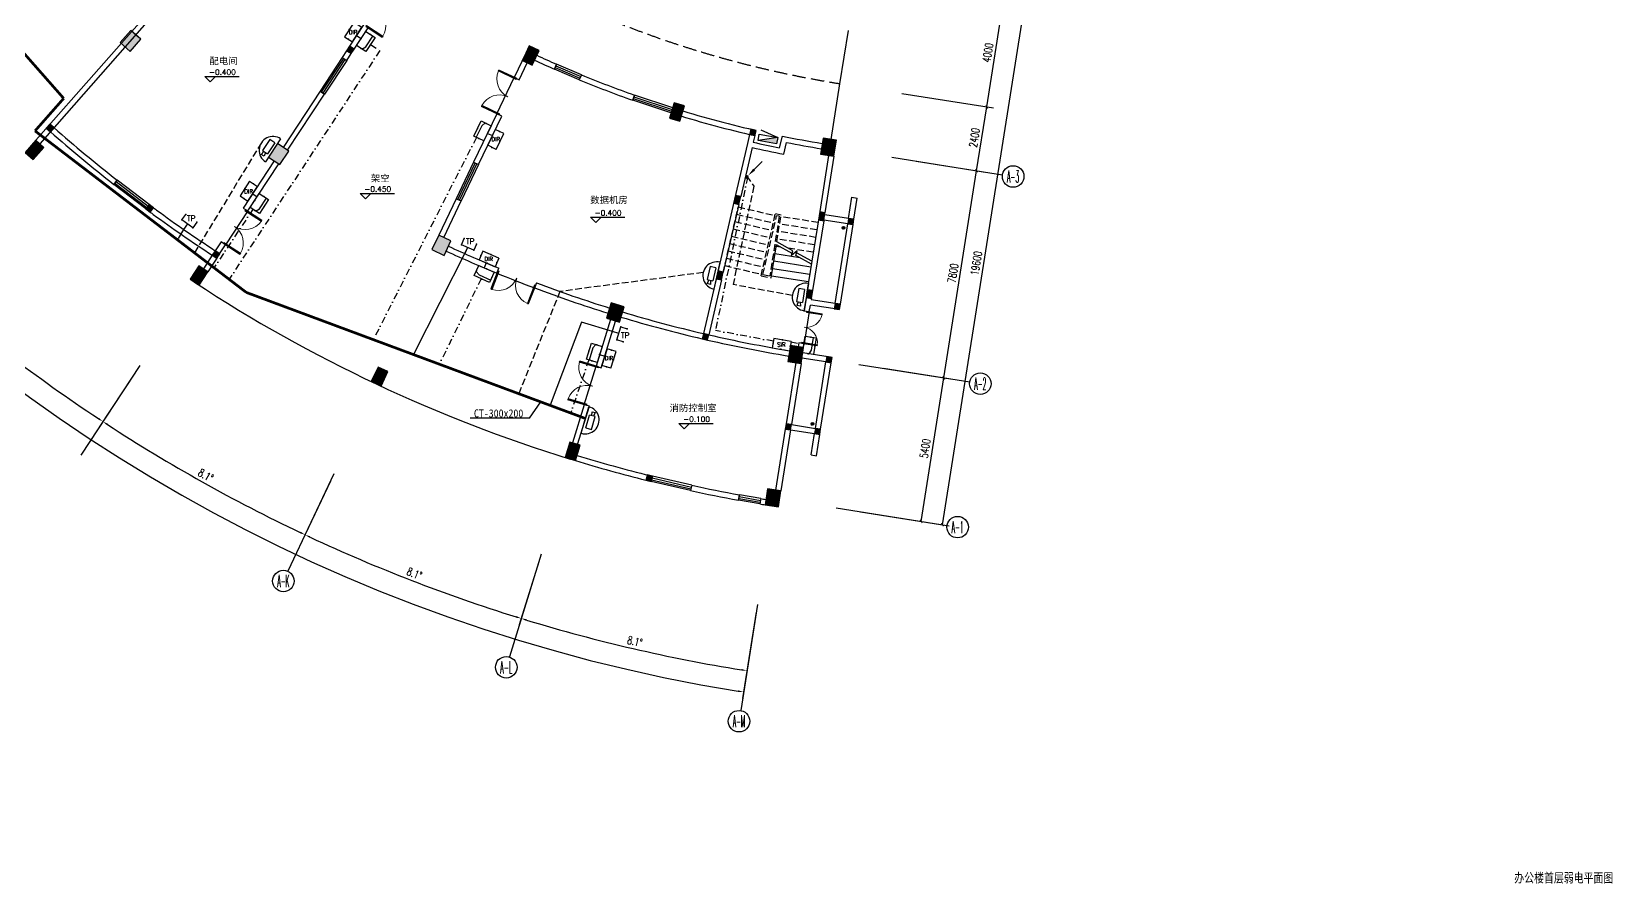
# Model space of a CAD drawing. Extents: x 13680 to 1640314, y -473492 to 65390.
# Drawn here: x 1211520 to 1269838, y -362751 to -331062 of the extents above; entities that cross this region are included whole.
import ezdxf
from ezdxf.enums import TextEntityAlignment as Align

# ---------------------------------------------------------------- set-up
doc = ezdxf.new("R2010")
doc.units = 0
doc.header["$LTSCALE"] = 1000
doc.header["$MEASUREMENT"] = 0
doc.linetypes.add('DASH', pattern=[0.35, 0.25, -0.1])
doc.linetypes.add('DASHDOT', pattern=[1, 0.5, -0.25, 0, -0.25])
for name, color, linetype in [('0-桥架', 120, 'Continuous'), ('0-电气文字', 6, 'Continuous'), ('AXIS', 1, 'Continuous'), ('AXIS_TEXT', 7, 'Continuous'), ('COLUMN', 255, 'Continuous'), ('door', 2, 'Continuous'), ('EQUIP-通讯', 6, 'Continuous'), ('LWIRE', 4, 'Continuous'), ('PUB_HATCH', 8, 'Continuous'), ('PUB_TEXT', 7, 'Continuous'), ('S-提资20140812', 6, 'Continuous'), ('S-消防器材提资', 2, 'Continuous'), ('STAIR', 2, 'Continuous'), ('STAIR-H', 2, 'Continuous'), ('TEL_TEXT', 7, 'Continuous'), ('WALL', 255, 'Continuous'), ('WINDOW', 2, 'Continuous'), ('WIRE-照明', 120, 'Continuous'), ('安保设备SA', 241, 'Continuous'), ('室外建筑', 8, 'Continuous'), ('洁具', 5, 'Continuous')]:
    doc.layers.add(name, color=color, linetype=linetype)
doc.layers.add('04071 FF-TXT', color=3, linetype='Continuous', lineweight=25)
doc.styles.add('-宋体', font='', dxfattribs={"width": 1.3})
doc.styles.add('_HZTXT', font='txt.shx', dxfattribs={"width": 0.8, "bigfont": 'HZTXT.shx'})
doc.styles.add('_TCH_AXIS', font='COMPLEX', dxfattribs={"bigfont": 'GBCBIG'})
doc.styles.add('_TCH_DIM_T3', font='SIMPLEX', dxfattribs={"width": 0.705882, "bigfont": 'GBCBIG'})
doc.styles.add('_TEL_DIM', font='SIMPLEX', dxfattribs={"width": 0.8, "height": 3.5, "bigfont": 'HZTXT'})
doc.styles.add('IN-C', font='')
doc.styles.add('IN-E', font='simplex.shx')
doc.styles.get("Standard").update_dxf_attribs({"font": 'haiwenrs.shx', "bigfont": 'hztxt.shx'})
doc.styles.get('-宋体').set_extended_font_data('NSimSun')
doc.styles.get('IN-C').set_extended_font_data('SimSun')
doc.dimstyles.new('_TCH_ARCH&&100', dxfattribs={"dimtxt": 297.5, "dimasz": 100, "dimexe": 250, "dimexo": 300, "dimgap": 126.25, "dimtad": 1, "dimdec": 0, "dimzin": 0, "dimdsep": 46, "dimtxsty": '_TCH_DIM_T3', "dimblk": 'ARCHTICK', "dimcen": 0.09, "dimclrt": 7, "dimazin": 2, "dimtfac": 1, "dimtdec": 0, "dimtix": 1, "dimtmove": 2, "dimatfit": 3, "dimfxl": 1, "dimtolj": 1, "dimtzin": 0, "dimarcsym": 0})
doc.dimstyles.new('_TCH_ARROW&&100', dxfattribs={"dimtxt": 297.5, "dimasz": 200, "dimexe": 250, "dimexo": 300, "dimgap": 126.25, "dimtad": 1, "dimdec": 0, "dimzin": 0, "dimdsep": 46, "dimtxsty": '_TCH_DIM_T3', "dimcen": 0.09, "dimclrt": 7, "dimazin": 2, "dimtfac": 1, "dimtdec": 0, "dimtix": 1, "dimtmove": 2, "dimatfit": 3, "dimfxl": 1, "dimtolj": 1, "dimtzin": 0, "dimarcsym": 0})

# ---------------------------------------------------------------- blocks, each defined once
blk = doc.blocks.new('xfx-gz')
at = {"layer": 'S-消防器材提资'}
blk.add_hatch(color=8, dxfattribs=at).paths.add_polyline_path([(0, 240), (0, 0), (700, 0)])
at = {"layer": 'S-消防器材提资', "color": 8}
for p, q in [((678, 408), (0, 240)), ((0, 240), (700, 0))]:
    blk.add_line(p, q, dxfattribs=at)
blk.add_lwpolyline([(700, 0), (700, 240), (0, 240), (0, 0)], close=True, dxfattribs=at)
blk = doc.blocks.new('*D178')
at = {"layer": 'AXIS', "color": 0, "lineweight": -2, "transparency": 16777216}
for p, q in [((1200377, -329521), (1198406, -330977)), ((1205771, -335837), (1204025, -337555))]:
    blk.add_line(p, q, dxfattribs=at)
blk.add_arc((1247674, -294587), 61000, 216.63807, 224.36216, dxfattribs=at)
at = {"layer": 'AXIS', "color": 0, "transparency": 16777216}
for points in [[(1198700, -331009), (1198753, -330969), (1198608, -330828)], [(1204087, -337214), (1204040, -337261), (1204203, -337380)]]:
    blk.add_solid(points, dxfattribs=at)
at = {"layer": 'Defpoints', "color": 0, "transparency": 16777216}
for p in [(1247674, -294587), (1200618, -329343), (1200369, -333099), (1205985, -335626)]:
    blk.add_point(p, dxfattribs=at)
at = {"layer": 'AXIS', "color": 7, "transparency": 16777216, "insert": (1201499, -334024), "char_height": 297.5, "attachment_point": 5, "rotation": 310.50011, "style": '_TCH_DIM_T3'}
blk.add_mtext('\\A1;8.1°', dxfattribs=at)
blk = doc.blocks.new('*D179')
at = {"layer": 'AXIS', "color": 0, "lineweight": -2, "transparency": 16777216}
for p, q in [((1205771, -335837), (1204025, -337555)), ((1208789, -338693), (1207169, -340531))]:
    blk.add_line(p, q, dxfattribs=at)
blk.add_arc((1247674, -294587), 61000, 224.73787, 228.41214, dxfattribs=at)
at = {"layer": 'AXIS', "color": 0, "transparency": 16777216}
for points in [[(1204320, -337546), (1204368, -337499), (1204203, -337380)], [(1207207, -340186), (1207162, -340236), (1207334, -340343)]]:
    blk.add_solid(points, dxfattribs=at)
at = {"layer": 'Defpoints', "color": 0, "transparency": 16777216}
for p in [(1247674, -294587), (1205985, -335626), (1205224, -338392), (1208988, -338468)]:
    blk.add_point(p, dxfattribs=at)
at = {"layer": 'AXIS', "color": 7, "transparency": 16777216, "insert": (1205932, -338690), "char_height": 297.5, "attachment_point": 5, "rotation": 316.57501, "style": '_TCH_DIM_T3'}
blk.add_mtext('\\A1;4.05°', dxfattribs=at)
blk = doc.blocks.new('*D180')
at = {"layer": 'AXIS', "color": 0, "lineweight": -2, "transparency": 16777216}
for p, q in [((1208789, -338693), (1207169, -340531)), ((1215392, -343732), (1214047, -345780))]:
    blk.add_line(p, q, dxfattribs=at)
blk.add_arc((1247674, -294587), 61000, 228.78786, 236.51214, dxfattribs=at)
at = {"layer": 'AXIS', "color": 0, "transparency": 16777216}
for points in [[(1207463, -340500), (1207507, -340450), (1207334, -340343)], [(1214035, -345433), (1213999, -345489), (1214184, -345571)]]:
    blk.add_solid(points, dxfattribs=at)
at = {"layer": 'Defpoints', "color": 0, "transparency": 16777216}
for p in [(1247674, -294587), (1208988, -338468), (1209535, -342193), (1215556, -343481)]:
    blk.add_point(p, dxfattribs=at)
at = {"layer": 'AXIS', "color": 7, "transparency": 16777216, "insert": (1210834, -342860), "char_height": 297.5, "attachment_point": 5, "rotation": 322.65, "style": '_TCH_DIM_T3'}
blk.add_mtext('\\A1;8.1°', dxfattribs=at)
blk = doc.blocks.new('*D181')
at = {"layer": 'AXIS', "color": 0, "lineweight": -2, "transparency": 16777216}
for p, q in [((1215392, -343732), (1214047, -345780)), ((1222639, -347790), (1221595, -350007))]:
    blk.add_line(p, q, dxfattribs=at)
blk.add_arc((1247674, -294587), 61000, 236.88786, 244.61214, dxfattribs=at)
at = {"layer": 'AXIS', "color": 0, "transparency": 16777216}
for points in [[(1214333, -345708), (1214370, -345652), (1214184, -345571)], [(1221535, -349665), (1221507, -349726), (1221702, -349781)]]:
    blk.add_solid(points, dxfattribs=at)
at = {"layer": 'Defpoints', "color": 0, "transparency": 16777216}
for p in [(1247674, -294587), (1215556, -343481), (1216623, -347092), (1222766, -347519)]:
    blk.add_point(p, dxfattribs=at)
at = {"layer": 'AXIS', "color": 7, "transparency": 16777216, "insert": (1218003, -347569), "char_height": 297.5, "attachment_point": 5, "rotation": 330.75, "style": '_TCH_DIM_T3'}
blk.add_mtext('\\A1;8.1°', dxfattribs=at)
blk = doc.blocks.new('*D182')
at = {"layer": 'AXIS', "color": 0, "lineweight": -2, "transparency": 16777216}
for p, q in [((1222639, -347790), (1221595, -350007)), ((1230385, -350787), (1229664, -353129))]:
    blk.add_line(p, q, dxfattribs=at)
blk.add_arc((1247674, -294587), 61000, 244.98786, 252.71214, dxfattribs=at)
at = {"layer": 'AXIS', "color": 0, "transparency": 16777216}
for points in [[(1221869, -349896), (1221897, -349836), (1221702, -349781)], [(1229557, -352799), (1229537, -352863), (1229738, -352890)]]:
    blk.add_solid(points, dxfattribs=at)
at = {"layer": 'Defpoints', "color": 0, "transparency": 16777216}
for p in [(1247674, -294587), (1222766, -347519), (1224331, -350943), (1230473, -350500)]:
    blk.add_point(p, dxfattribs=at)
at = {"layer": 'AXIS', "color": 7, "transparency": 16777216, "insert": (1225764, -351221), "char_height": 297.5, "attachment_point": 5, "rotation": 338.85, "style": '_TCH_DIM_T3'}
blk.add_mtext('\\A1;8.1°', dxfattribs=at)
blk = doc.blocks.new('*D183')
at = {"layer": 'AXIS', "color": 0, "lineweight": -2, "transparency": 16777216}
for p, q in [((1230385, -350787), (1229664, -353129)), ((1238476, -352663), (1238093, -355082))]:
    blk.add_line(p, q, dxfattribs=at)
blk.add_arc((1247674, -294587), 61000, 253.08786, 260.81203, dxfattribs=at)
at = {"layer": 'AXIS', "color": 0, "transparency": 16777216}
for points in [[(1229919, -352980), (1229939, -352917), (1229738, -352890)], [(1237939, -354771), (1237929, -354837), (1238132, -354836)]]:
    blk.add_solid(points, dxfattribs=at)
at = {"layer": 'Defpoints', "color": 0, "transparency": 16777216}
for p in [(1247674, -294587), (1230473, -350500), (1238523, -352366), (1232504, -353670)]:
    blk.add_point(p, dxfattribs=at)
at = {"layer": 'AXIS', "color": 7, "transparency": 16777216, "insert": (1233962, -353743), "char_height": 297.5, "attachment_point": 5, "rotation": 346.94994, "style": '_TCH_DIM_T3'}
blk.add_mtext('\\A1;8.1°', dxfattribs=at)
blk = doc.blocks.new('*D184')
at = {"layer": 'AXIS', "color": 0, "lineweight": -2, "transparency": 16777216}
for p, q in [((1188874, -294587), (1185624, -294587)), ((1238476, -352663), (1237967, -355873))]:
    blk.add_line(p, q, dxfattribs=at)
blk.add_arc((1247674, -294587), 61800, 180.18542, 260.81446, dxfattribs=at)
at = {"layer": 'AXIS', "color": 0, "transparency": 16777216}
for points in [[(1185841, -294787), (1185908, -294786), (1185874, -294587)], [(1237814, -355561), (1237804, -355627), (1238007, -355626)]]:
    blk.add_solid(points, dxfattribs=at)
at = {"layer": 'Defpoints', "color": 0, "transparency": 16777216}
for p in [(1189174, -294587), (1247674, -294587), (1192610, -322643), (1238523, -352366)]:
    blk.add_point(p, dxfattribs=at)
at = {"layer": 'AXIS', "color": 7, "transparency": 16777216, "insert": (1200890, -334544), "char_height": 297.5, "attachment_point": 5, "rotation": 310.49994, "style": '_TCH_DIM_T3'}
blk.add_mtext('\\A1;81°', dxfattribs=at)
blk = doc.blocks.new('_ArchTick')
at = {"color": 0, "linetype": 'ByBlock', "const_width": 0.4}
blk.add_lwpolyline([(-0.5, -0.5), (0.5, 0.5)], dxfattribs=at)
blk = doc.blocks.new('*D185')
at = {"layer": 'AXIS', "color": 0, "lineweight": -2, "transparency": 16777216}
for p, q in [((1242292, -343446), (1245699, -343986)), ((1244608, -349280), (1245452, -343947)), ((1241447, -348780), (1244854, -349319))]:
    blk.add_line(p, q, dxfattribs=at)
at = {"layer": 'Defpoints', "color": 0, "transparency": 16777216}
for p in [(1241995, -343399), (1245452, -343947), (1241151, -348733)]:
    blk.add_point(p, dxfattribs=at)
at = {"layer": 'AXIS', "color": 0, "lineweight": -2, "transparency": 16777216, "xscale": 100, "yscale": 100, "zscale": 100}
for p, rotation in [((1245452, -343947), 80.99988415222948), ((1244608, -349280), 260.9998841522295)]:
    blk.add_blockref('_ArchTick', p, dxfattribs=dict(at, rotation=rotation))
at = {"layer": 'AXIS', "color": 7, "transparency": 16777216, "insert": (1244758, -346570), "char_height": 297.5, "attachment_point": 5, "rotation": 80.99988, "style": '_TCH_DIM_T3'}
blk.add_mtext('\\A1;5400', dxfattribs=at)
blk = doc.blocks.new('*D186')
at = {"layer": 'AXIS', "color": 0, "lineweight": -2, "transparency": 16777216}
for p, q in [((1243512, -335742), (1246919, -336282)), ((1245452, -343947), (1246672, -336243)), ((1242292, -343446), (1245699, -343986))]:
    blk.add_line(p, q, dxfattribs=at)
at = {"layer": 'Defpoints', "color": 0, "transparency": 16777216}
for p in [(1243216, -335695), (1246672, -336243), (1241995, -343399)]:
    blk.add_point(p, dxfattribs=at)
at = {"layer": 'AXIS', "color": 0, "lineweight": -2, "transparency": 16777216, "xscale": 100, "yscale": 100, "zscale": 100}
for p, rotation in [((1246672, -336243), 80.99988415222568), ((1245452, -343947), 260.9998841522257)]:
    blk.add_blockref('_ArchTick', p, dxfattribs=dict(at, rotation=rotation))
at = {"layer": 'AXIS', "color": 7, "transparency": 16777216, "insert": (1245791, -340052), "char_height": 297.5, "attachment_point": 5, "rotation": 80.99988, "style": '_TCH_DIM_T3'}
blk.add_mtext('\\A1;7800', dxfattribs=at)
blk = doc.blocks.new('*D187')
at = {"layer": 'AXIS', "color": 0, "lineweight": -2, "transparency": 16777216}
for p, q in [((1243887, -333372), (1247295, -333911)), ((1246672, -336243), (1247048, -333872)), ((1243512, -335742), (1246919, -336282))]:
    blk.add_line(p, q, dxfattribs=at)
at = {"layer": 'Defpoints', "color": 0, "transparency": 16777216}
for p in [(1243591, -333325), (1247048, -333872), (1243216, -335695)]:
    blk.add_point(p, dxfattribs=at)
at = {"layer": 'AXIS', "color": 0, "lineweight": -2, "transparency": 16777216, "xscale": 100, "yscale": 100, "zscale": 100}
for p, rotation in [((1247048, -333872), 80.99988415223231), ((1246672, -336243), 260.9998841522323)]:
    blk.add_blockref('_ArchTick', p, dxfattribs=dict(at, rotation=rotation))
at = {"layer": 'AXIS', "color": 7, "transparency": 16777216, "insert": (1246589, -335014), "char_height": 297.5, "attachment_point": 5, "rotation": 80.99988, "style": '_TCH_DIM_T3'}
blk.add_mtext('\\A1;2400', dxfattribs=at)
blk = doc.blocks.new('*D188')
at = {"layer": 'AXIS', "color": 0, "lineweight": -2, "transparency": 16777216}
for p, q in [((1244513, -329421), (1247921, -329961)), ((1247048, -333872), (1247674, -329921)), ((1243887, -333372), (1247295, -333911))]:
    blk.add_line(p, q, dxfattribs=at)
at = {"layer": 'Defpoints', "color": 0, "transparency": 16777216}
for p in [(1244217, -329374), (1247674, -329921), (1243591, -333325)]:
    blk.add_point(p, dxfattribs=at)
at = {"layer": 'AXIS', "color": 0, "lineweight": -2, "transparency": 16777216, "xscale": 100, "yscale": 100, "zscale": 100}
for p, rotation in [((1247674, -329921), 80.99988415222425), ((1247048, -333872), 260.9998841522242)]:
    blk.add_blockref('_ArchTick', p, dxfattribs=dict(at, rotation=rotation))
at = {"layer": 'AXIS', "color": 7, "transparency": 16777216, "insert": (1247089, -331854), "char_height": 297.5, "attachment_point": 5, "rotation": 80.99988, "style": '_TCH_DIM_T3'}
blk.add_mtext('\\A1;4000', dxfattribs=at)
blk = doc.blocks.new('*D189')
at = {"layer": 'AXIS', "color": 0, "lineweight": -2, "transparency": 16777216}
for p, q in [((1244513, -329421), (1248711, -330086)), ((1245398, -349405), (1248464, -330047)), ((1241447, -348780), (1245645, -349444))]:
    blk.add_line(p, q, dxfattribs=at)
at = {"layer": 'Defpoints', "color": 0, "transparency": 16777216}
for p in [(1244217, -329374), (1248464, -330047), (1241151, -348733)]:
    blk.add_point(p, dxfattribs=at)
at = {"layer": 'AXIS', "color": 0, "lineweight": -2, "transparency": 16777216, "xscale": 100, "yscale": 100, "zscale": 100}
for p, rotation in [((1248464, -330047), 80.9998841522272), ((1245398, -349405), 260.9998841522272)]:
    blk.add_blockref('_ArchTick', p, dxfattribs=dict(at, rotation=rotation))
at = {"layer": 'AXIS', "color": 7, "transparency": 16777216, "insert": (1246659, -339683), "char_height": 297.5, "attachment_point": 5, "rotation": 80.99988, "style": '_TCH_DIM_T3'}
blk.add_mtext('\\A1;19600', dxfattribs=at)
blk = doc.blocks.new('$TCHSYS$WIN2D')
for p, q in [((-0.5, 0.5), (0.5, 0.5)), ((-0.5, 0.5), (-0.5, -0.5)), ((0.5, 0.5), (0.5, -0.5)), ((0.5, 0.167), (-0.5, 0.167)), ((0.5, -0.167), (-0.5, -0.167)), ((-0.5, -0.5), (0.5, -0.5))]:
    blk.add_line(p, q)
blk = doc.blocks.new('$DorLib2D$00000002')
for p, q in [((-0.5, 0), (-0.5, 0.4875)), ((-0.475, 0.4875), (-0.5, 0.4875)), ((-0.475, 0), (-0.475, 0.4875)), ((0.475, 0), (0.475, 0.4875)), ((0.475, 0.4875), (0.5, 0.4875)), ((0.5, 0), (0.5, 0.4875)), ((-0.5, 0), (-0.475, 0)), ((0.5, 0), (0.475, 0))]:
    blk.add_line(p, q)
at = {"lineweight": 13}
for centre, start, end in [((-0.4875, 0), 0, 88.53072), ((0.4875, 0), 91.46928, 180)]:
    blk.add_arc(centre, 0.4875, start, end, dxfattribs=at)
blk = doc.blocks.new('_FZH')
blk.add_lwpolyline([(-0.5, -0.5), (0.5, -0.5), (0.5, 0.5), (-0.5, 0.5)], close=True)
at = {"layer": 'PUB_HATCH'}
blk.add_solid([(-0.5, -0.5), (0.5, -0.5), (-0.5, 0.5), (0.5, 0.5)], dxfattribs=at)
blk = doc.blocks.new('bg')
blk.add_lwpolyline([(2, 2), (0, 0), (-2, 2), (10.82, 2)])
at = {"color": 7, "style": 'IN-E'}
blk.add_attdef('LEVEL', (2, 2.61), '', height=2, dxfattribs=at)
blk = doc.blocks.new('$equip$00001867')
for p, q in [((-0.5, 0.5), (-0.5, 1)), ((0.5, 0.5), (-0.5, 0.5)), ((0, 0.5), (0, 0)), ((0.5, 1), (0.5, 0.5))]:
    blk.add_line(p, q)
for p in [(-0.5, 1), (-0.5, 0.5), (0, 0), (0.5, 1), (0.5, 0.5)]:
    blk.add_point(p)
at = {"color": 7, "style": '_TEL_DIM'}
blk.add_attdef('$TEXT$', text='', height=0.4, dxfattribs=at).set_placement((0, 1), align=Align.MIDDLE_CENTER)
at = {"color": 7, "style": '_TEL_DIM', "flags": 1}
blk.add_attdef('A', text='', height=0.00002, dxfattribs=at).set_placement((0, 0), align=Align.MIDDLE_CENTER)
blk = doc.blocks.new('$TelecSys$00000078')
for p, q in [((0.1, 0.1), (0.1, 0.1)), ((1.15, 1.15), (0.55, 0.55)), ((-0.1, -0.1), (-0.1, -0.1))]:
    blk.add_line(p, q)
at = {"const_width": 0.142}
blk.add_lwpolyline([(-0.07, 0, 1), (0.07, 0, 1)], format="xyb", close=True, dxfattribs=at)
blk.add_solid([(0.62, 0.48), (0.48, 0.62), (0.1, 0.1)])
at = {"width": 0.8, "flags": 9}
blk.add_attdef('A', (0, 0), '', height=0.00002, dxfattribs=at)
blk = doc.blocks.new('$equip$00001889')
for p, q in [((-0.65, 0.35), (-0.65, -0.35)), ((0.65, 0.35), (-0.65, 0.35)), ((0.65, 0.35), (0.65, -0.35)), ((-0.65, -0.35), (0.65, -0.35))]:
    blk.add_line(p, q)
for p in [(-0.65, 0), (0, 0.35), (0.65, 0), (0, -0.35)]:
    blk.add_point(p)
at = {"color": 7, "style": '_TEL_DIM'}
blk.add_attdef('$TEXT$', text='', height=0.3, dxfattribs=at).set_placement((-0.02, 0), align=Align.MIDDLE_CENTER)
at = {"color": 7, "style": '_TEL_DIM', "flags": 1}
blk.add_attdef('A', text='', height=0.00002, dxfattribs=at).set_placement((0, 0), align=Align.MIDDLE_CENTER)
blk = doc.blocks.new('$equip$00001876')
at = {"color": 0, "linetype": 'Continuous'}
blk.add_lwpolyline([(-0.625, 0.415), (0.625, 0.415), (0.625, -0.415), (-0.625, -0.415)], close=True, dxfattribs=at)
blk.add_lwpolyline([(0.625, 0.075), (0.325, 0.215), (-0.625, 0.215)], dxfattribs=at)
for p in [(-0.625, 0), (0, 0.415), (0.625, 0), (0, -0.415)]:
    blk.add_point(p)
at = {"layer": 'TEL_TEXT', "style": '_TEL_DIM', "flags": 1}
blk.add_attdef('A', text='', height=0.00002, dxfattribs=at).set_placement((0, 0), align=Align.MIDDLE_CENTER)
blk = doc.blocks.new('A$C59FF3FA0')
at = {"layer": '安保设备SA'}
for p, q in [((0, 724), (1426, 724)), ((334, 575), (334, 273)), ((334, 575), (1024, 575)), ((334, 273), (1024, 273)), ((1024, 273), (1024, 575)), ((1024, 461), (1224, 500)), ((1024, 361), (1224, 322)), ((1224, 500), (1224, 322))]:
    blk.add_line(p, q, dxfattribs=at)
blk.add_ellipse((713, 713), major_axis=(-713, 11), ratio=1, start_param=0.00047, end_param=3.17192, dxfattribs=at)

msp = doc.modelspace()

# ---------------------------------------------------------------- hatches: boundary and pattern name
at = {"layer": 'PUB_HATCH'}
for points in [[(1237830.935, -337496.999), (1237898.675, -337204.747), (1237703.84, -337159.587), (1237636.1, -337451.839)], [(1240985.084, -338100.854), (1241032.014, -337804.547), (1240834.476, -337773.261), (1240787.546, -338069.567)], [(1237180.938, -340302.785), (1237248.678, -340010.533), (1237053.843, -339965.373), (1236986.103, -340257.625)], [(1240526.884, -340994.622), (1240573.814, -340698.316), (1240376.276, -340667.029), (1240329.346, -340963.336)]]:
    msp.add_hatch(color=256, dxfattribs=at).paths.add_polyline_path(points)
at = {"layer": '洁具'}
h = msp.add_hatch(dxfattribs=at)
h.set_pattern_fill('ANSI31', color=256, scale=20, style=0)
h.set_pattern_definition([(141.32544, (1342168.35, -420410.626), (19.840451, 24.787477), [])])
h.paths.add_polyline_path([(1241668.208, -338373.431, -1), (1241767.599, -338362.414, -1)])
h = msp.add_hatch(dxfattribs=at)
h.set_pattern_fill('ANSI31', color=256, scale=20, style=0)
h.set_pattern_definition([(141.32544, (1341013.663, -427701.042), (19.840451, 24.787477), [])])
h.paths.add_polyline_path([(1240513.522, -345663.847, -1), (1240612.914, -345652.829, -1)])

# ---------------------------------------------------------------- linework, layer by layer
at = {"layer": '0-桥架', "color": 120, "const_width": 100}
for points in [[(1212722.484, -333553.868), (1204868.764, -324630.589)], [(1212722.484, -333553.868), (1211656.24, -334763.285)], [(1219511.782, -340767.913), (1211656.24, -334763.285)], [(1219511.782, -340767.913), (1232128.821, -345458.094)]]:
    msp.add_lwpolyline(points, dxfattribs=at)
at = {"layer": '0-电气文字', "color": 6, "linetype": 'Continuous'}
for q in [(1230466.143, -344840.02), (1227838.753, -345448.837)]:
    msp.add_line((1230043.951, -345448.837), q, dxfattribs=at)
at = {"layer": 'AXIS'}
for p, q in [((1244423.488, -335886.478), (1247633.474, -336394.896)), ((1215556.492, -343481.279), (1213360.401, -346824.509)), ((1243203.283, -343590.444), (1246413.269, -344098.863)), ((1222766.238, -347518.931), (1221063.121, -351138.24)), ((1242358.526, -348923.965), (1245568.512, -349432.383)), ((1230472.968, -350500.44), (1229296.806, -354323.612)), ((1238522.794, -352366.298), (1237897.048, -356317.05))]:
    msp.add_line(p, q, dxfattribs=at)
for centre in [(1248028.549, -336457.471), (1246808.345, -344161.437), (1245963.587, -349494.958), (1220892.809, -351500.17), (1229179.19, -354705.929), (1237834.473, -356712.126)]:
    msp.add_circle(centre, 400, dxfattribs=at)
at = {"layer": 'door'}
for p, q in [((1228829.6, -334126.262), (1229476.956, -332773.143)), ((1219567.253, -337740.722), (1218743.72, -338994.433)), ((1240448.955, -341483.633), (1240261.234, -342668.859)), ((1232078.056, -344942.928), (1232519.117, -343509.239))]:
    msp.add_line(p, q, dxfattribs=at)
msp.add_arc((1247868.724, -293679.447), 50127.572, 247.68425592, 249.39881923, dxfattribs=at)
at = {"layer": 'STAIR', "linetype": 'DASH'}
for p, q in [((1237240.412, -340046.196), (1237809.436, -337591.28)), ((1237682.986, -338136.817), (1239046.828, -338452.942)), ((1237746.211, -337864.049), (1239110.053, -338180.173)), ((1240728.208, -338445.048), (1239345.445, -338226.037)), ((1237556.536, -338682.354), (1238920.378, -338998.478)), ((1237619.761, -338409.585), (1238983.603, -338725.71)), ((1240640.604, -338998.153), (1239257.841, -338779.142)), ((1240684.406, -338721.6), (1239301.643, -338502.589)), ((1237430.086, -339227.891), (1238793.928, -339544.015)), ((1237493.311, -338955.122), (1238857.153, -339271.247)), ((1240596.802, -339274.706), (1239667.116, -339127.456)), ((1237366.861, -339500.659), (1238730.704, -339816.784))]:
    msp.add_line(p, q, dxfattribs=at)
at = {"layer": 'STAIR'}
for p, q in [((1240099.921, -339479.497), (1239170.236, -339332.247)), ((1239375.522, -339081.271), (1239214.038, -339055.694)), ((1239809.934, -339320.082), (1239223.246, -338997.56)), ((1239834.627, -339219.542), (1239239.872, -338892.586)), ((1239790.081, -339400.916), (1239834.627, -339219.542)), ((1239992.457, -339223.743), (1239790.081, -339400.916)), ((1239949.898, -339397.024), (1239992.457, -339223.743)), ((1240527.165, -339714.366), (1239949.898, -339397.024)), ((1240543.792, -339609.392), (1239974.591, -339296.485)), ((1240465.395, -340104.363), (1239082.632, -339885.352)), ((1240509.197, -339827.811), (1239126.434, -339608.8))]:
    msp.add_line(p, q, dxfattribs=at)
msp.add_arc((1247674.327, -294586.549), 54800, 236.69999994, 252.89994913, dxfattribs=at)
at = {"layer": 'STAIR-H', "linetype": 'DASH'}
for p, q in [((1237809.436, -337591.28), (1239173.278, -337907.405)), ((1238653.962, -340147.868), (1239186.835, -337848.918)), ((1238726.448, -340100.863), (1239232.207, -337918.886)), ((1239330.318, -337938.002), (1238979.928, -340150.251)), ((1239398.639, -337890.186), (1239186.835, -337848.918)), ((1239330.318, -337938.002), (1239232.207, -337918.886)), ((1239239.872, -338892.586), (1239398.639, -337890.186)), ((1240772.01, -338168.495), (1239389.247, -337949.484)), ((1237303.637, -339773.427), (1238667.479, -340089.552)), ((1238653.962, -340147.868), (1239029.465, -340221.031)), ((1238726.448, -340100.863), (1238979.928, -340150.251))]:
    msp.add_line(p, q, dxfattribs=at)
at = {"layer": 'STAIR-H'}
for p, q in [((1239029.465, -340221.031), (1239223.246, -338997.56)), ((1240421.593, -340380.916), (1239038.83, -340161.905))]:
    msp.add_line(p, q, dxfattribs=at)
at = {"layer": 'WALL', "color": 0}
for p, q in [((1220013.731, -325658.907), (1211680.994, -335110.542)), ((1220153.19, -325780.72), (1211831.314, -335241.93)), ((1215480.433, -331260.914), (1215330.483, -331128.57)), ((1223874.188, -330818.798), (1223352.681, -331612.716)), ((1223519.842, -331722.521), (1224041.349, -330928.602)), ((1215080.534, -331708.164), (1214930.512, -331575.902)), ((1215080.534, -331708.164), (1214930.512, -331575.902)), ((1223242.013, -331781.192), (1223078.254, -332030.491)), ((1223409.174, -331890.997), (1223242.013, -331781.192)), ((1223078.254, -332030.491), (1223245.415, -332140.296)), ((1223245.415, -332140.296), (1223409.174, -331890.997)), ((1230270.814, -332040.624), (1230228.674, -332131.312)), ((1230974.9, -332469.119), (1231053.363, -332285.137)), ((1231973.206, -332677.425), (1231894.743, -332861.407)), ((1222254.72, -333284.202), (1220882.013, -335373.948)), ((1221049.175, -335483.753), (1222421.881, -333394.007)), ((1222421.881, -333394.007), (1222254.72, -333284.202)), ((1233882.393, -333621.694), (1233945.604, -333431.911)), ((1235368.742, -333905.915), (1235305.531, -334095.698)), ((1212360.273, -334642.48), (1212228.011, -334792.502)), ((1238149.704, -335235.707), (1237669.906, -337305.698)), ((1238228.735, -334894.746), (1238149.704, -335235.707)), ((1238423.569, -334939.907), (1238367.151, -335183.313)), ((1238468.377, -334744.99), (1238468.522, -334744.9)), ((1239344.599, -335395.054), (1239446.234, -334956.569)), ((1239495.545, -335629.56), (1239597.202, -335190.983)), ((1220553.04, -335875.718), (1219400.092, -337630.917)), ((1238321.991, -335378.148), (1237898.611, -337204.732)), ((1241166.636, -335674.381), (1240810.749, -337921.372)), ((1240916.837, -335333.768), (1240901.09, -335428.724)), ((1241364.173, -335705.668), (1241031.752, -337804.506)), ((1219567.253, -337740.722), (1220720.201, -335985.523)), ((1214586.842, -336755.001), (1214708.101, -336595.928)), ((1215901.029, -337505.281), (1215779.77, -337664.354)), ((1219400.092, -337630.917), (1219567.253, -337740.722)), ((1237669.906, -337305.698), (1237019.578, -340111.407)), ((1237830.871, -337496.984), (1237248.283, -340010.441)), ((1237703.84, -337159.587), (1237636.1, -337451.839)), ((1237636.1, -337451.839), (1237830.935, -337496.999)), ((1237898.675, -337204.747), (1237703.84, -337159.587)), ((1237830.935, -337496.999), (1237898.675, -337204.747)), ((1241908.702, -338019.331), (1242033.849, -337229.185)), ((1242033.849, -337229.185), (1242231.386, -337260.472)), ((1242106.239, -338050.622), (1242231.386, -337260.472)), ((1240810.749, -337921.372), (1240349.374, -340834.396)), ((1240984.822, -338100.812), (1240573.429, -340698.255)), ((1240834.476, -337773.261), (1240787.546, -338069.567)), ((1240787.546, -338069.567), (1240985.084, -338100.854)), ((1241032.014, -337804.547), (1240834.476, -337773.261)), ((1240985.084, -338100.854), (1241032.014, -337804.547)), ((1241877.415, -338216.869), (1240988.995, -338076.157)), ((1241908.702, -338019.331), (1241020.282, -337878.62)), ((1241408.114, -341179.927), (1241877.415, -338216.869)), ((1241605.726, -341210.741), (1242074.952, -338248.16)), ((1218246.859, -339386.55), (1217917.732, -339887.598)), ((1218576.559, -338884.629), (1218356.665, -339219.386)), ((1218469.209, -339412.337), (1218743.72, -338994.433)), ((1218743.72, -338994.433), (1218576.559, -338884.629)), ((1226985.44, -339139.83), (1226943.696, -339230.7)), ((1218414.595, -339495.479), (1218084.894, -339997.403)), ((1218469.209, -339412.337), (1218414.595, -339495.479)), ((1228834.765, -340052.735), (1228907.939, -339866.578)), ((1237053.843, -339965.373), (1236986.103, -340257.625)), ((1237248.678, -340010.533), (1237053.843, -339965.373)), ((1218084.894, -339997.403), (1218084.451, -339997.112)), ((1230303.963, -340415.318), (1230230.79, -340601.475)), ((1237019.578, -340111.407), (1236512.661, -342298.397)), ((1237180.542, -340302.693), (1236707.509, -342343.497)), ((1236986.103, -340257.625), (1237180.938, -340302.785)), ((1237180.938, -340302.785), (1237248.678, -340010.533)), ((1240306.171, -341106.643), (1240251.417, -341452.346)), ((1240306.252, -341106.656), (1240306.171, -341106.643)), ((1240329.782, -340958.097), (1240306.252, -341106.656)), ((1240376.276, -340667.029), (1240329.346, -340963.336)), ((1240329.346, -340963.336), (1240526.884, -340994.622)), ((1240330.166, -340958.158), (1240329.782, -340958.097)), ((1240349.758, -340834.457), (1240349.374, -340834.396)), ((1240573.814, -340698.316), (1240376.276, -340667.029)), ((1240526.499, -340994.561), (1240519.433, -341039.174)), ((1241408.114, -341179.927), (1240519.433, -341039.174)), ((1240526.884, -340994.622), (1240573.814, -340698.316)), ((1240251.417, -341452.346), (1240448.955, -341483.633)), ((1240448.955, -341483.633), (1240488.065, -341236.699)), ((1241574.365, -341408.752), (1240488.065, -341236.699)), ((1241574.365, -341408.752), (1241574.44, -341408.279)), ((1233053.155, -341773.32), (1232519.117, -343509.239)), ((1232710.275, -343568.047), (1233244.314, -341832.128)), ((1240063.697, -342637.572), (1240040.232, -342785.725)), ((1240261.234, -342668.859), (1240063.697, -342637.572)), ((1240237.769, -342817.012), (1240261.234, -342668.859)), ((1239946.366, -343378.337), (1239586.568, -345650.017)), ((1240143.903, -343409.624), (1239784.106, -345681.308)), ((1240175.783, -343212.169), (1240207.07, -343014.631)), ((1241063.959, -343352.842), (1240175.783, -343212.169)), ((1241292.783, -343186.591), (1240207.07, -343014.631)), ((1240672.872, -345822.074), (1241063.959, -343352.842)), ((1240870.41, -345853.358), (1241261.495, -343384.14)), ((1232519.117, -343509.239), (1232710.275, -343568.047)), ((1232078.056, -344942.928), (1231641.762, -346361.126)), ((1231832.92, -346419.934), (1232269.215, -345001.736)), ((1232269.215, -345001.736), (1232078.056, -344942.928)), ((1239784.106, -345681.308), (1240672.872, -345822.074)), ((1239555.369, -345847.569), (1239195.576, -348119.257)), ((1239752.906, -345878.859), (1239393.113, -348150.544)), ((1239752.906, -345878.859), (1240641.585, -346019.612)), ((1240516.514, -346809.28), (1240641.585, -346019.612)), ((1240714.052, -346840.567), (1240839.123, -346050.895)), ((1240516.514, -346809.28), (1240714.052, -346840.567)), ((1236077.311, -347940.735), (1236032.147, -348135.588)), ((1239393.113, -348150.544), (1239393.085, -348150.539)), ((1237820.1, -348493.267), (1237854.629, -348296.264)), ((1238642.617, -348434.374), (1238608.089, -348631.376))]:
    msp.add_line(p, q, dxfattribs=at)
at = {"layer": 'WALL', "color": 0, "linetype": 'ByBlock'}
for p, q in [((1229908.677, -331870.75), (1229476.956, -332773.143)), ((1229657.372, -332859.457), (1229960.172, -332226.537)), ((1229476.956, -332773.143), (1229657.372, -332859.457)), ((1228829.6, -334126.262), (1227966.911, -335929.476)), ((1229010.016, -334212.576), (1228829.6, -334126.262)), ((1228147.326, -336015.79), (1229010.016, -334212.576)), ((1227966.911, -335929.476), (1228147.326, -336015.79)), ((1227319.555, -337282.594), (1226671.831, -338636.483)), ((1226852.8, -338721.641), (1227499.971, -337368.909)), ((1227499.971, -337368.909), (1227319.555, -337282.594))]:
    msp.add_line(p, q, dxfattribs=at)
at = {"layer": 'WALL', "color": 0}
for centre, radius, start, end in [((1247674.327, -294586.549), 41400, 245.07746243, 246.21111513), ((1247674.327, -294586.549), 41200, 245.07813589, 246.20775577), ((1247674.327, -294586.549), 41400, 247.5951048, 250.54061975), ((1247674.327, -294586.549), 41200, 247.59846417, 250.53558024), ((1247674.327, -294586.549), 41400, 252.61666736, 256.81160122), ((1247674.327, -294586.549), 41200, 252.62170686, 256.9499979), ((1247674.327, -294586.549), 53400, 228.59999994, 231.87748574), ((1247674.327, -294586.549), 41200, 256.9499979, 257.08872873), ((1247674.327, -294586.549), 53600, 228.59999994, 231.88048871), ((1247795.472, -294021.959), 42227.364, 257.09852903, 258.45556252), ((1247674.327, -294586.549), 41200, 258.47994108, 260.58276031), ((1247674.327, -294586.549), 41400, 258.74945623, 260.58380827), ((1247795.472, -294021.959), 42427.364, 257.09782886, 258.71866272), ((1247674.327, -294586.549), 53400, 233.64462725, 233.84829199), ((1247674.327, -294586.549), 53600, 233.4839677, 233.4872648), ((1247674.327, -294586.549), 53600, 233.4872648, 233.61382729), ((1247674.327, -294586.549), 53600, 233.61382729, 233.64448004), ((1247674.327, -294586.549), 53600, 233.70105518, 233.84829199), ((1247674.327, -294586.549), 53600, 233.84829199, 236.69999995), ((1247674.327, -294586.549), 53400, 233.84829199, 236.69999995), ((1247868.724, -293679.447), 50127.572, 245.32721483, 247.68425611), ((1247868.724, -293679.447), 49927.572, 245.32827082, 247.68082175), ((1247868.724, -293679.447), 49927.572, 249.4022534, 252.70596793), ((1247868.724, -293679.447), 50127.572, 249.39881904, 252.70674209), ((1247868.724, -293679.447), 50127.572, 253.27824485, 256.85335488), ((1247868.724, -293679.447), 49927.572, 253.27976005, 256.85296727), ((1247868.724, -293679.447), 50127.572, 257.0819549, 260.59979716), ((1247868.724, -293679.447), 49927.572, 257.08248302, 260.59819413), ((1247674.327, -294586.549), 54600, 253.10987506, 256.05958765), ((1247674.327, -294586.549), 54800, 253.10910909, 255.95662055), ((1247674.327, -294586.549), 54600, 256.05958765, 256.16288151), ((1247674.327, -294586.549), 54800, 257.73411824, 259.64062858), ((1247674.327, -294586.549), 54600, 257.73699089, 259.6390966), ((1247674.327, -294586.549), 54800, 260.47707074, 260.68630168), ((1247674.327, -294586.549), 54600, 260.47860271, 260.68515271)]:
    msp.add_arc(centre, radius, start, end, dxfattribs=at)
at = {"layer": 'WIRE-照明'}
for p, q in [((1223613.434, -331215.757), (1223780.596, -331325.562)), ((1228481.618, -334853.622), (1228662.034, -334939.936)), ((1219749.823, -337098.502), (1219916.984, -337208.306)), ((1227689.172, -339210.692), (1225735.172, -343081.358)), ((1228435.755, -339669.904), (1228357.91, -339854.133)), ((1231981.941, -341872.27), (1230806.644, -344966.596)), ((1233125.98, -342216.78), (1231981.941, -341872.27)), ((1232652.289, -343076.357), (1232843.447, -343135.165))]:
    msp.add_line(p, q, dxfattribs=at)
at = {"layer": 'WIRE-照明', "linetype": 'DASHDOT', "ltscale": 0.5}
for p, q in [((1224478.097, -331775.102), (1218874.12, -340279.863)), ((1224127.456, -331553.406), (1224478.097, -331775.102)), ((1228070.791, -335003.755), (1224235.565, -342523.904)), ((1238158.064, -336476.599), (1236958.111, -342183.63)), ((1219770.659, -337660.747), (1218311.645, -339850.551)), ((1228245.206, -340258.879), (1226694.263, -343437.885)), ((1239112.683, -342582.08), (1236958.111, -342183.63)), ((1239767.176, -342610.829), (1240248.548, -342704.805)), ((1232249.101, -343279.274), (1231573.732, -345251.748))]:
    msp.add_line(p, q, dxfattribs=at)
at = {"layer": 'WIRE-照明', "linetype": 'DASH'}
for p, q in [((1220073.189, -335201.584), (1217586.06, -339295.927)), ((1238122.439, -336440.974), (1238383.052, -336822.146)), ((1238383.052, -336822.146), (1237614.825, -340475.873)), ((1236504.354, -340028.437), (1231174.994, -340733.403)), ((1239814.846, -340885.002), (1237614.825, -340475.873)), ((1231174.994, -340733.403), (1229655.037, -344503.384))]:
    msp.add_line(p, q, dxfattribs=at)
at = {"layer": 'WIRE-照明', "linetype": 'Continuous'}
msp.add_line((1217180.341, -338423.483), (1216975.457, -338764.021), dxfattribs=at)
at = {"layer": '室外建筑'}
msp.add_line((1241588.942, -333007.65), (1241901.895, -331032.249), dxfattribs=at)
at = {"layer": '室外建筑', "linetype": 'DASH', "ltscale": 20}
msp.add_line((1241260.497, -335081.768), (1241589.002, -333007.665), dxfattribs=at)
at = {"layer": '室外建筑', "linetype": 'DASH', "ltscale": 2}
msp.add_arc((1247674.284, -294586.58), 38900, 236.70002393, 260.99999986, dxfattribs=at)
at = {"layer": '洁具'}
for centre in [(1241717.904, -338367.923), (1240563.218, -345658.338)]:
    msp.add_circle(centre, 50, dxfattribs=at)

# ---------------------------------------------------------------- block references
at = {"layer": '04071 FF-TXT', "color": 9}
ref = msp.add_blockref('bg', (1218166.005, -332938.459), dxfattribs=dict(at, xscale=100, yscale=100, zscale=100))
ref.add_attrib('LEVEL', '-0.400', (1218128.276, -332677.919), dxfattribs={"layer": '0', "color": 7, "height": 200, "style": 'IN-E'})
ref = msp.add_blockref('bg', (1223941.654, -337285.105), dxfattribs=dict(at, xscale=100, yscale=100, zscale=100))
ref.add_attrib('LEVEL', '-0.450', (1223903.925, -337024.565), dxfattribs={"layer": '0', "color": 7, "height": 200, "style": 'IN-E'})
ref = msp.add_blockref('bg', (1232507.125, -338173.256), dxfattribs=dict(at, xscale=100, yscale=100, zscale=100))
ref.add_attrib('LEVEL', '-0.400', (1232469.396, -337912.716), dxfattribs={"layer": '0', "color": 7, "height": 200, "style": 'IN-E'})
ref = msp.add_blockref('bg', (1235797.148, -345842.313), dxfattribs=dict(at, xscale=100, yscale=100, zscale=100))
ref.add_attrib('LEVEL', '-0.100', (1235759.419, -345581.773), dxfattribs={"layer": '0', "color": 7, "height": 200, "style": 'IN-E'})
at = {"layer": 'COLUMN'}
for p, xscale, yscale, zscale, rotation in [((1215203.914, -331417.002), 499.9999999999537, 600, 600.0000000000102, 318.5999999422646), ((1230089.642, -331955.906), 400.0000000000269, 600, 599.9999999999907, 334.7999999422599), ((1235530.461, -334060.8), 400.0000000001024, 600, 600.0000000000082, 342.8999999422628), ((1211632.83, -335467.602), 400.0000000000512, 600.0000000001746, 600.0000000001643, 318.5999999422402), ((1220717.306, -335624.69), 500.0000000000953, 599.9999999999709, 599.9999999999733, 326.6999999422566), ((1241164.175, -335370.252), 600.0000000001257, 500.0000000002619, 500.0000000002702, 80.99996626794328), ((1226768.563, -339013.557), 500.0000000000087, 600, 599.9999999999907, 334.7999999422659), ((1217752.583, -340138.05), 400.0000000000897, 599.9999999999709, 599.9999999999733, 326.6999999422658), ((1233236.947, -341515.986), 500.0000000000382, 600, 600.0000000000082, 342.8999999422736), ((1239943.982, -343074.22), 600.0000000000892, 499.9999999997672, 499.9999999997739, 80.99996626796523), ((1224469.355, -343899.623), 400.0000000000269, 600, 599.9999999999907, 334.7999999422599), ((1231649.129, -346677.268), 399.9999999999911, 600, 600.0000000000082, 342.8999999422579), ((1239099.232, -348407.737), 599.9999999998959, 500.0000000002619, 500.0000000002702, 80.9999662679398)]:
    msp.add_blockref('_FZH', p, dxfattribs=dict(at, xscale=xscale, yscale=yscale, zscale=zscale, rotation=rotation))
at = {"layer": 'COLUMN', "linetype": 'ByBlock'}
for p, xscale, yscale, zscale, rotation in [((1223381.359, -331751.199), 200.0000000000369, 200.0000000000369, 200.0000000000369, 326.6999993549841), ((1212217.707, -334650.261), 200.0000000000299, 200.0000000000299, 200.0000000000299, 48.29999991003746), ((1238348.733, -334819.909), 199.999999999939, 199.999999999939, 199.999999999939, 346.9499978971987), ((1215922.093, -337645.125), 199.9999999999915, 199.9999999999915, 199.9999999999915, 323.5657989584717), ((1241991.827, -338133.748), 199.9999999999926, 199.9999999999926, 199.9999999999926, 80.99999674966091), ((1218385.192, -339357.148), 199.9999999999629, 199.9999999999629, 199.9999999999629, 326.9999999999957), ((1241491.564, -341293.906), 199.9999999999926, 199.9999999999926, 199.9999999999926, 80.99999674966091), ((1236587.483, -342418.462), 199.999999999939, 199.999999999939, 199.999999999939, 346.9499978971987), ((1241178.618, -343269.767), 199.9999999999926, 199.9999999999926, 199.9999999999926, 80.99999674966091), ((1239669.694, -345764.43), 200.0000000000088, 200.0000000000088, 200.0000000000088, 80.99988415236271), ((1240756.245, -345936.522), 199.9999999999926, 199.9999999999926, 199.9999999999926, 80.99999674966091), ((1234496.054, -347676.869), 199.9999999999891, 199.9999999999891, 199.9999999999891, 76.94999789721048)]:
    msp.add_blockref('_FZH', p, dxfattribs=dict(at, xscale=xscale, yscale=yscale, zscale=zscale, rotation=rotation))
at = {"layer": 'door', "zscale": 200}
for p, xscale, yscale, rotation in [((1224369.535, -330246.845), 1499.999999999967, 1499.999999999967, 236.699999354915), ((1229243.486, -333492.86), 1499.999999999987, 1499.999999999987, 64.43272433493064), ((1219071.906, -338312.675), -1499.99999999996, 1499.999999999971, 236.7000509124334), ((1229569.364, -340234.027), 1499.999999999962, 1499.999999999962, 158.5415375759844), ((1240256.326, -342060.602), -1199.999999999983, 1200, 261.0000433411542), ((1232394.166, -344255.488), 1500.00000000001, 1500.00000000001, 72.8999999422677)]:
    msp.add_blockref('$DorLib2D$00000002', p, dxfattribs=dict(at, xscale=xscale, yscale=yscale, rotation=rotation))
at = {"layer": 'EQUIP-通讯'}
ref = msp.add_blockref('$equip$00001889', (1223489.384, -331085.857), dxfattribs=dict(at, xscale=499.9999999999986, yscale=499.9999999999986, zscale=499.9999999999986, rotation=56.70004432565263))
ref.add_attrib('$TEXT$', 'DIR', dxfattribs={"layer": '0', "color": 7, "height": 150, "style": '_TEL_DIM'}).set_placement((1223485.207, -331095.084), align=Align.MIDDLE_CENTER)
for p, xscale, yscale, zscale, rotation in [((1223954.026, -331439.484), 499.9999999999404, 499.9999999999404, 499.9999999999404, 236.7000493346137), ((1228294.437, -334764.071), 499.9999999999989, 499.9999999999989, 499.9999999999989, 64.4327175329703), ((1219998.195, -337462.619), 499.9999999999404, 499.9999999999404, 499.9999999999404, 236.7000493346137), ((1228360.284, -340083.062), 499.999999999996, 499.999999999996, 499.999999999996, 155.8681919844161), ((1232453.962, -343015.344), 500.0000000000684, 500.0000000000684, 500.0000000000684, 72.89999791364855), ((1240453.493, -342737.265), 500.0000000000002, 500.0000000000002, 500.0000000000002, 261.0000177547411)]:
    msp.add_blockref('$equip$00001876', p, dxfattribs=dict(at, xscale=xscale, yscale=yscale, zscale=zscale, rotation=rotation))
ref = msp.add_blockref('$equip$00001889', (1228788.713, -335080.644), dxfattribs=dict(at, xscale=499.999999999964, yscale=499.999999999964, zscale=499.999999999964, rotation=244.4327225419417))
ref.add_attrib('$TEXT$', 'DIR', dxfattribs={"layer": '0', "color": 7, "height": 150, "style": '_TEL_DIM'}).set_placement((1228791.61, -335070.94), align=Align.MIDDLE_CENTER)
ref = msp.add_blockref('$equip$00001889', (1219603.556, -337002.423), dxfattribs=dict(at, xscale=499.9999999999986, yscale=499.9999999999986, zscale=499.9999999999986, rotation=56.70004432565263))
ref.add_attrib('$TEXT$', 'DIR', dxfattribs={"layer": '0', "color": 7, "height": 150, "style": '_TEL_DIM'}).set_placement((1219599.38, -337011.65), align=Align.MIDDLE_CENTER)
ref = msp.add_blockref('$equip$00001867', (1217180.341, -338423.483), dxfattribs=dict(at, xscale=500, yscale=500, zscale=500, rotation=325.1766302999274))
ref.add_attrib('$TEXT$', 'TP', dxfattribs={"layer": '0', "color": 7, "height": 200, "style": '_TEL_DIM'}).set_placement((1217465.58, -338013.435), align=Align.MIDDLE_CENTER)
ref = msp.add_blockref('$equip$00001867', (1227638.574, -339324.857), dxfattribs=dict(at, xscale=500, yscale=500, zscale=500, rotation=336.0969672277259))
ref.add_attrib('$TEXT$', 'TP', dxfattribs={"layer": '0', "color": 7, "height": 200, "style": '_TEL_DIM'}).set_placement((1227840.966, -338868.198), align=Align.MIDDLE_CENTER)
ref = msp.add_blockref('$equip$00001889', (1228537.198, -339523.183), dxfattribs=dict(at, xscale=500.0000000000137, yscale=500.0000000000137, zscale=500.0000000000137, rotation=336.5045444324051))
ref.add_attrib('$TEXT$', 'DIR', dxfattribs={"layer": '0', "color": 7, "height": 150, "style": '_TEL_DIM'}).set_placement((1228527.395, -339520.638), align=Align.MIDDLE_CENTER)
ref = msp.add_blockref('$equip$00001867', (1233125.98, -342216.78), dxfattribs=dict(at, xscale=500, yscale=500, zscale=500, rotation=252.8999979136511))
ref.add_attrib('$TEXT$', 'TP', dxfattribs={"layer": '0', "color": 7, "height": 200, "style": '_TEL_DIM'}).set_placement((1233603.399, -342363.653), align=Align.MIDDLE_CENTER)
ref = msp.add_blockref('$equip$00001889', (1232999.494, -343223.084), dxfattribs=dict(at, xscale=499.9999999999555, yscale=499.9999999999555, zscale=499.9999999999555, rotation=252.8999999390605))
ref.add_attrib('$TEXT$', 'DIR', dxfattribs={"layer": '0', "color": 7, "height": 150, "style": '_TEL_DIM'}).set_placement((1233000.931, -343213.059), align=Align.MIDDLE_CENTER)
ref = msp.add_blockref('$equip$00001889', (1239420.707, -342709.074), dxfattribs=dict(at, xscale=500.0000000000375, yscale=500.0000000000375, zscale=500.0000000000375, rotation=350.3138393503133))
ref.add_attrib('$TEXT$', 'SIR', dxfattribs={"layer": '0', "color": 7, "height": 150, "rotation": 1.32322649, "style": '_TEL_DIM'}).set_placement((1239410.58, -342708.943), align=Align.MIDDLE_CENTER)
at = {"layer": 'LWIRE', "xscale": 500, "yscale": 500, "zscale": 500}
msp.add_blockref('$TelecSys$00000078', (1238122.439, -336476.599), dxfattribs=at)
at = {"layer": 'S-提资20140812', "xscale": -1, "rotation": 349.2247345381743}
msp.add_blockref('xfx-gz', (1239232.397, -335248.834), dxfattribs=at)
at = {"layer": 'WINDOW', "yscale": 200}
for p, xscale, zscale, rotation in [((1222750.067, -332712.249), -1499.999999999991, -1499.999999999991, 56.69999935491568), ((1231474.053, -332573.272), -1000.000000000003, -1000.000000000003, 336.9031099670544), ((1234625.567, -333763.805), -1499.99999999998, -1499.99999999998, 341.5786435526807), ((1227733.441, -336649.192), -1499.999999999987, -1499.999999999987, 64.43272433493064), ((1215243.936, -337130.141), -1499.999999999994, -1499.999999999994, 322.6822282043645), ((1235324.099, -347868.81), -1499.99999999999, -1499.99999999999, 346.9499361945298), ((1238231.359, -348463.82), -799.999999999959, -799.999999999959, 350.0588496554712)]:
    msp.add_blockref('$TCHSYS$WIN2D', p, dxfattribs=dict(at, xscale=xscale, zscale=zscale, rotation=rotation))
at = {"layer": '安保设备SA'}
for p, xscale, yscale, zscale, rotation in [((1220354.835, -334772.821), 0.7195327879475807, 0.7195327879475807, 0.7195327879475807, 236.6999993549192), ((1236620.189, -339528.692), 0.7195327878754019, 0.7195327878754019, 0.7195327878754019, 256.9499999422679), ((1239898.433, -340353.279), 0.7195327878220787, 0.7195327878220787, 0.7195327878220787, 261.0000433411845), ((1232471.575, -346149.553), 0.7195327879475807, 0.7195327879475807, 0.7195327879475807, 73.94126828031565)]:
    msp.add_blockref('A$C59FF3FA0', p, dxfattribs=dict(at, xscale=xscale, yscale=yscale, zscale=zscale, rotation=rotation))

# ---------------------------------------------------------------- texts
at = {"color": 9, "style": 'IN-C'}
for s, p in [('配电间', (1218140.381, -332288.222)), ('架空', (1224145.965, -336652.566)), ('数据机房', (1232301.606, -337458.174)), ('消防控制室', (1235252.559, -345190.578))]:
    msp.add_text(s, height=250, dxfattribs=at).set_placement(p)
at = {"layer": '0-电气文字', "color": 6, "linetype": 'Continuous', "style": '-宋体', "width": 0.9}
msp.add_text('CT-300x200', height=300, dxfattribs=at).set_placement((1227977.011, -345415.018))
at = {"layer": 'AXIS_TEXT', "style": '_TCH_AXIS'}
for s, width, p, p2 in [('A-3', 0.344262, (1247802.275, -336683.745), (1248254.823, -336683.745)), ('A-2', 0.344262, (1246582.07, -344387.712), (1247034.619, -344387.712)), ('A-1', 0.375, (1245737.313, -349721.232), (1246189.861, -349721.232)), ('A-K', 0.318182, (1220666.535, -351726.445), (1221119.083, -351726.445)), ('A-L', 0.33871, (1228952.916, -354932.204), (1229405.464, -354932.204)), ('A-M', 0.308824, (1237608.199, -356938.4), (1238060.747, -356938.4))]:
    msp.add_text(s, height=452.5483, dxfattribs=dict(at, width=width)).set_placement(p, p2, align=Align.FIT)
at = {"layer": 'PUB_TEXT', "linetype": 'Continuous', "style": '_HZTXT', "width": 0.8}
msp.add_text('办公楼首层弱电平面图', height=400, dxfattribs=at).set_placement((1266664.263, -362746.301))

# ---------------------------------------------------------------- dimensions: what is measured, and where the dimension line sits
at = {"layer": 'AXIS'}
for base, p1, p2, picture, middle in [((1192610.105, -322643.125), (1189174.327, -294586.549), (1238522.794, -352366.298), '*D184', (1200890.309, -334543.793)), ((1200369.184, -333099.189), (1200618.481, -329342.805), (1205984.981, -335626.145), '*D178', (1201498.751, -334024.371)), ((1205223.652, -338392.258), (1205984.981, -335626.145), (1208987.583, -338468.046), '*D179', (1205931.694, -338689.59)), ((1209534.525, -342192.804), (1208987.583, -338468.046), (1215556.492, -343481.279), '*D180', (1210833.541, -342859.545)), ((1216622.8, -347091.812), (1215556.492, -343481.279), (1222766.238, -347518.931), '*D181', (1218002.802, -347568.869)), ((1224330.637, -350943.2), (1222766.238, -347518.931), (1230472.968, -350500.44), '*D182', (1225764.089, -351221.054)), ((1232504.204, -353670.111), (1230472.968, -350500.44), (1238522.794, -352366.298), '*D183', (1233962.485, -353743.214))]:
    dim = msp.add_angular_dim_3p(base=base, center=(1247674.327, -294586.549), p1=p1, p2=p2, dimstyle='_TCH_ARROW&&100', dxfattribs=at)
    dim.commit()
    dim.dimension.update_dxf_attribs({"geometry": picture, "text_midpoint": middle})
for p1, p2, distance, picture, middle in [((1241150.619, -348732.648), (1244216.773, -329373.963), -4300, '*D189', (1246659.14, -339682.963)), ((1243591.028, -333324.715), (1244216.773, -329373.963), -3500, '*D188', (1247089.194, -331853.847)), ((1243215.581, -335695.162), (1243591.028, -333324.715), -3500, '*D187', (1246588.598, -335014.446)), ((1241995.376, -343399.133), (1243215.581, -335695.162), -3500, '*D186', (1245790.772, -340051.655)), ((1241150.619, -348732.648), (1241995.376, -343399.133), -3500, '*D185', (1244758.291, -346570.398))]:
    dim = msp.add_aligned_dim(p1=p1, p2=p2, distance=distance, dimstyle='_TCH_ARCH&&100', dxfattribs=at)
    dim.commit()
    dim.dimension.update_dxf_attribs({"geometry": picture, "text_midpoint": middle})

doc.saveas('drawing.dxf')
